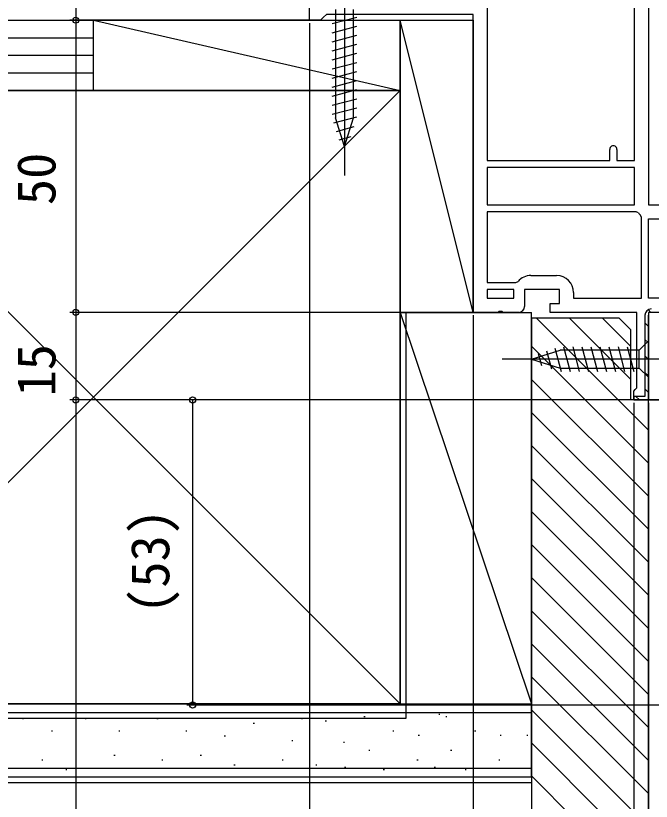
# Model space of a CAD drawing. Units: millimetres, scale not verified. Extents: x -526 to 524, y -783 to 779.
# Drawn here: x -365.8 to -257, y 156.3 to 290.7 of the extents above; entities that cross this region are included whole.
import ezdxf
from ezdxf.enums import TextEntityAlignment as Align

# ---------------------------------------------------------------- set-up
doc = ezdxf.new("R2010")
doc.units = ezdxf.units.MM
doc.header["$LTSCALE"] = 4
for name, color, linetype in [('0-3_YKK_11', 7, 'Continuous'), ('0-4_YKK_12', 2, 'Continuous'), ('0-5_YKK_13', 4, 'Continuous'), ('0-7_YKK_D', 6, 'Continuous'), ('0-9_YSS_K', 3, 'Continuous'), ('0-A_YSS_KE', 3, 'Continuous')]:
    doc.layers.add(name, color=color, linetype=linetype)
doc.styles.add('ＭＳ ゴシック', font='')
doc.styles.get('ＭＳ ゴシック').set_extended_font_data('MS Gothic')

msp = doc.modelspace()

# ---------------------------------------------------------------- linework, layer by layer
at = {"layer": '0-3_YKK_11'}
for p, q in [((-259.191, 256.982), (-259.572, 257.159)), ((-277.58, 246.259), (-273.18, 246.259)), ((-257.511, 240.422), (-257.044, 239.954)), ((-258.08, 238.162), (-257.48, 237.562)), ((-258.08, 235.333), (-257.48, 234.733)), ((-258.08, 232.505), (-257.48, 231.905)), ((-258.08, 229.676), (-257.48, 229.076)), ((-258.08, 226.848), (-257.48, 226.248)), ((-259.619, 225.559), (-259.019, 224.959))]:
    msp.add_line(p, q, dxfattribs=at)
for points in [[(-285.08, 310.359), (-285.08, 265.959), (-264.08, 265.959), (-264.08, 267.859)], [(-262.88, 267.859), (-262.88, 265.959), (-259.88, 265.959), (-259.88, 309.559), (-262.88, 309.559), (-262.88, 307.659)], [(-257.48, 309.059), (-257.48, 258.359), (-245.18, 258.359), (-245.18, 265.459)], [(-279.68, 239.959), (-282.322, 239.959), (-282.505, 240.079), (-283.055, 240.079), (-283.238, 239.959), (-287.48, 239.959), (-287.48, 290.959), (-312.58, 290.959), (-313.08, 290.459), (-313.58, 289.959), (-315.48, 289.959), (-315.48, 293.359), (-287.48, 293.359)], [(-236.78, 266.459), (-233.48, 266.459), (-233.48, 241.759), (-231.48, 241.759), (-231.48, 239.959), (-257.48, 239.959), (-257.48, 224.959), (-259.98, 224.959), (-259.98, 226.459), (-259.73, 226.754), (-259.48, 227.05), (-259.48, 239.959), (-274.28, 239.959), (-274.28, 241.459), (-272.68, 241.459), (-272.68, 243.859), (-278.68, 243.859), (-278.68, 240.959)], [(-259.572, 257.159), (-285.08, 257.159), (-285.08, 245.059), (-280.172, 245.059), (-279.79, 245.237)], [(-270.28, 243.359), (-270.28, 242.359), (-258.68, 242.359), (-258.68, 256.266), (-258.856, 256.648)], [(-235.88, 242.359), (-257.48, 242.359), (-257.48, 255.959), (-245.68, 255.959)], [(-258.08, 239.459), (-258.08, 225.559), (-259.98, 225.559), (-259.98, 224.959), (-257.48, 224.959), (-257.48, 239.459)]]:
    msp.add_lwpolyline(points, dxfattribs=at)
for points in [[(-259.88, 264.759), (-285.08, 264.759), (-285.08, 258.359), (-259.88, 258.359)], [(-285.08, 242.359), (-280.48, 242.359), (-280.48, 243.859), (-285.08, 243.859)]]:
    msp.add_lwpolyline(points, close=True, dxfattribs=at)
for centre, radius, start, end in [((-263.48, 267.859), 0.6, 359.99999, 180.00001), ((-256.98, 258.859), 2.9, 220.32022, 229.67978), ((-277.58, 243.359), 2.9, 90.00001, 139.63901), ((-273.18, 243.359), 2.9, 0.00001, 89.99999), ((-279.68, 240.959), 1, 270.00001, 359.99999), ((-256.98, 239.459), 1.1, 90.00001, 179.99999)]:
    msp.add_arc(centre, radius, start, end, dxfattribs=at)
at = {"layer": '0-4_YKK_12'}
msp.add_line((-257.98, 224.959), (-189.951, 224.959), dxfattribs=at)
at = {"layer": '0-5_YKK_13'}
for p, q in [((-309.48, 298.359), (-309.48, 263.359)), ((-311.03, 291.809), (-311.03, 273.275)), ((-307.93, 273.275), (-307.93, 291.809)), ((-311.58, 289.382), (-307.38, 290.508)), ((-311.58, 287.829), (-307.38, 288.955)), ((-311.58, 286.276), (-307.38, 287.402)), ((-311.58, 284.723), (-307.38, 285.849)), ((-311.58, 283.171), (-307.38, 284.296)), ((-311.58, 281.618), (-307.38, 282.743)), ((-311.58, 280.065), (-307.38, 281.19)), ((-311.58, 278.512), (-307.38, 279.637)), ((-311.58, 276.959), (-307.38, 278.084)), ((-311.58, 275.406), (-307.38, 276.531)), ((-311.58, 273.853), (-307.38, 274.978)), ((-311.321, 272.369), (-307.38, 273.426)), ((-309.48, 268.359), (-311.03, 273.275)), ((-309.48, 268.359), (-307.93, 273.275)), ((-310.87, 270.938), (-307.833, 271.751)), ((-310.418, 269.506), (-308.368, 270.055)), ((-271.985, 234.059), (-270.86, 229.859)), ((-270.433, 234.059), (-269.307, 229.859)), ((-268.88, 234.059), (-267.754, 229.859)), ((-267.327, 234.059), (-266.201, 229.859)), ((-265.774, 234.059), (-264.648, 229.859)), ((-264.221, 234.059), (-263.095, 229.859)), ((-262.668, 234.059), (-261.543, 229.859)), ((-261.115, 234.059), (-259.99, 229.859)), ((-257.48, 235.059), (-259.03, 233.509)), ((-257.48, 228.859), (-257.48, 235.059)), ((-277.48, 231.958), (-272.564, 233.509)), ((-276.333, 232.897), (-275.784, 230.847)), ((-274.901, 233.348), (-274.087, 230.312)), ((-273.469, 233.8), (-272.413, 229.859)), ((-259.03, 233.509), (-272.564, 233.509)), ((-259.03, 230.409), (-259.03, 233.509)), ((-252.48, 231.959), (-282.48, 231.958)), ((-277.48, 231.958), (-272.564, 230.409)), ((-272.564, 230.409), (-259.03, 230.409)), ((-257.48, 228.859), (-259.03, 230.409))]:
    msp.add_line(p, q, dxfattribs=at)
at = {"layer": '0-7_YKK_D'}
for p, q in [((-355.48, 354.959), (-355.48, 289.959)), ((-315.557, 289.959), (-356.48, 289.959)), ((-316.557, 289.959), (-356.48, 289.959)), ((-355.48, 289.959), (-355.48, 239.959)), ((-315.48, 289.459), (-315.48, -34.854)), ((-287.98, 239.959), (-356.48, 239.959)), ((-287.98, 239.959), (-356.48, 239.959)), ((-287.98, 239.959), (-356.48, 239.959)), ((-355.48, 239.959), (-355.48, 224.958)), ((-287.48, 239.459), (-287.48, -33.996)), ((-287.48, 239.459), (-287.48, -14.854)), ((-287.48, 239.458), (-287.48, -34.854)), ((-260.48, 224.958), (-356.48, 224.958)), ((-180.023, 224.959), (-336.48, 224.959)), ((-335.48, 224.959), (-335.48, 172.741)), ((-259.98, 224.458), (-259.98, 45.146)), ((-257.483, 224.406), (-257.483, 85.146)), ((-257.48, 224.459), (-257.48, 25.146)), ((-257.48, 224.459), (-257.48, -14.854)), ((-257.48, 224.459), (-257.48, -14.854)), ((-257.48, 224.459), (-257.48, 45.146)), ((-257.48, 224.459), (-257.48, 45.146)), ((-171.255, 172.741), (-336.48, 172.741))]:
    msp.add_line(p, q, dxfattribs=at)
msp.add_lwpolyline([(-355.48, 239.959), (-355.48, 103.146), (-355.48, -34.03)], dxfattribs=at)
for centre in [(-355.48, 289.959), (-355.48, 289.959), (-355.48, 239.959), (-355.48, 239.959), (-355.48, 239.959), (-355.48, 224.958), (-335.48, 224.959), (-335.48, 172.741)]:
    msp.add_circle(centre, 0.51, dxfattribs=at)
at = {"layer": '0-9_YSS_K'}
for p, q in [((-449.98, 289.96), (-352.48, 289.96)), ((-363.48, 289.96), (-318.48, 289.96)), ((-352.48, 277.96), (-352.48, 289.96)), ((-352.48, 289.96), (-299.98, 277.96)), ((-287.48, 239.959), (-299.98, 289.96)), ((-449.98, 286.96), (-352.48, 286.96)), ((-449.98, 283.96), (-352.48, 283.96)), ((-449.98, 280.96), (-352.48, 280.96)), ((-352.48, 277.96), (-449.98, 277.96)), ((-299.98, 172.96), (-404.98, 277.96)), ((-299.98, 277.96), (-404.98, 172.96)), ((-299.98, 239.959), (-277.48, 239.959)), ((-299.98, 172.96), (-299.98, 239.959)), ((-299.98, 239.959), (-277.48, 172.96)), ((-277.48, 172.96), (-277.48, 239.959)), ((-276.633, 238.958), (-257.48, 219.805)), ((-270.976, 238.958), (-260.48, 228.462)), ((-265.319, 238.958), (-260.48, 234.119)), ((-277.48, 234.148), (-257.48, 214.148)), ((-277.48, 228.491), (-257.48, 208.491)), ((-277.48, 222.834), (-257.48, 202.834)), ((-277.48, 217.177), (-257.48, 197.177)), ((-277.48, 211.521), (-257.48, 191.521)), ((-277.48, 205.864), (-257.48, 185.864)), ((-277.48, 200.207), (-257.48, 180.207)), ((-277.48, 194.55), (-257.48, 174.55)), ((-277.48, 188.893), (-257.48, 168.893)), ((-277.48, 183.236), (-257.48, 163.236)), ((-277.48, 177.579), (-257.48, 157.579)), ((-299.98, 172.96), (-277.48, 172.96)), ((-449.98, 171.46), (-277.48, 171.46)), ((-293.164, 171.13), (-293.364, 171.13)), ((-277.48, 171.923), (-257.48, 151.923)), ((-364.411, 170.394), (-364.611, 170.394)), ((-353.697, 170.394), (-353.897, 170.394)), ((-341.403, 170.394), (-341.603, 170.394)), ((-324.92, 169.57), (-325.12, 169.57)), ((-316.679, 170.394), (-316.879, 170.394)), ((-312.588, 169.961), (-312.788, 169.961)), ((-305.961, 170.74), (-306.161, 170.74)), ((-291.955, 170.74), (-292.155, 170.74)), ((-359.466, 168.246), (-359.666, 168.246)), ((-347.928, 168.246), (-348.128, 168.246)), ((-336.459, 168.246), (-336.659, 168.246)), ((-301.02, 168.246), (-301.22, 168.246)), ((-287.014, 168.246), (-287.214, 168.246)), ((-329.865, 167.421), (-330.065, 167.421)), ((-296.672, 167.512), (-296.872, 167.512)), ((-282.666, 167.512), (-282.866, 167.512)), ((-278.096, 167.512), (-278.296, 167.512)), ((-318.327, 166.597), (-318.527, 166.597)), ((-309.469, 166.342), (-309.669, 166.342)), ((-277.48, 166.266), (-257.48, 146.266)), ((-348.752, 164.125), (-348.952, 164.125)), ((-333.986, 164.125), (-334.186, 164.125)), ((-305.14, 164.949), (-305.34, 164.949)), ((-291.134, 164.949), (-291.334, 164.949)), ((-361.115, 163.301), (-361.315, 163.301)), ((-340.579, 163.301), (-340.779, 163.301)), ((-319.975, 163.301), (-320.175, 163.301)), ((-296.899, 163.301), (-297.099, 163.301)), ((-282.893, 163.301), (-283.093, 163.301)), ((-449.98, 161.96), (-277.48, 161.96)), ((-356.994, 161.652), (-357.194, 161.652)), ((-328.217, 162.476), (-328.417, 162.476)), ((-314.206, 162.476), (-314.406, 162.476)), ((-309.28, 162.055), (-309.48, 162.055)), ((-302.668, 161.652), (-302.868, 161.652)), ((-293.943, 162.055), (-294.143, 162.055)), ((-288.662, 161.652), (-288.862, 161.652)), ((-277.48, 160.609), (-257.48, 140.609)), ((-449.98, 159.46), (-277.48, 159.46))]:
    msp.add_line(p, q, dxfattribs=at)
for points in [[(-352.48, 277.96), (-352.48, 289.96), (-299.98, 289.96), (-299.98, 277.96)], [(-299.98, 239.959), (-299.98, 289.96), (-287.48, 289.96), (-287.48, 239.959)]]:
    msp.add_lwpolyline(points, close=True, dxfattribs=at)
at = {"layer": '0-A_YSS_KE'}
for p, q in [((-298.98, 239.959), (-298.98, 170.46)), ((-449.98, 172.96), (-277.48, 172.96)), ((-277.48, 160.46), (-277.48, 172.96)), ((-298.98, 170.46), (-449.98, 170.46)), ((-449.98, 160.46), (-277.48, 160.46))]:
    msp.add_line(p, q, dxfattribs=at)
for points in [[(-404.98, 277.96), (-299.98, 277.96), (-299.98, 172.96), (-404.98, 172.96)], [(-277.48, 238.958), (-277.48, 136.958), (-259.48, 136.958)], [(-257.48, 138.958), (-257.48, 224.958), (-260.48, 224.958), (-260.48, 236.958), (-262.48, 238.958), (-277.48, 238.958)]]:
    msp.add_lwpolyline(points, dxfattribs=at)

# ---------------------------------------------------------------- texts
at = {"layer": '0-7_YKK_D', "style": 'ＭＳ ゴシック'}
for s, p in [('50', (-356.98, 258.311)), ('15', (-356.98, 225.555)), ('(53)', (-337.503, 188.341))]:
    msp.add_text(s, height=6.598, rotation=90, dxfattribs=at).set_placement(p, align=Align.BOTTOM_LEFT)

doc.saveas('drawing.dxf')
